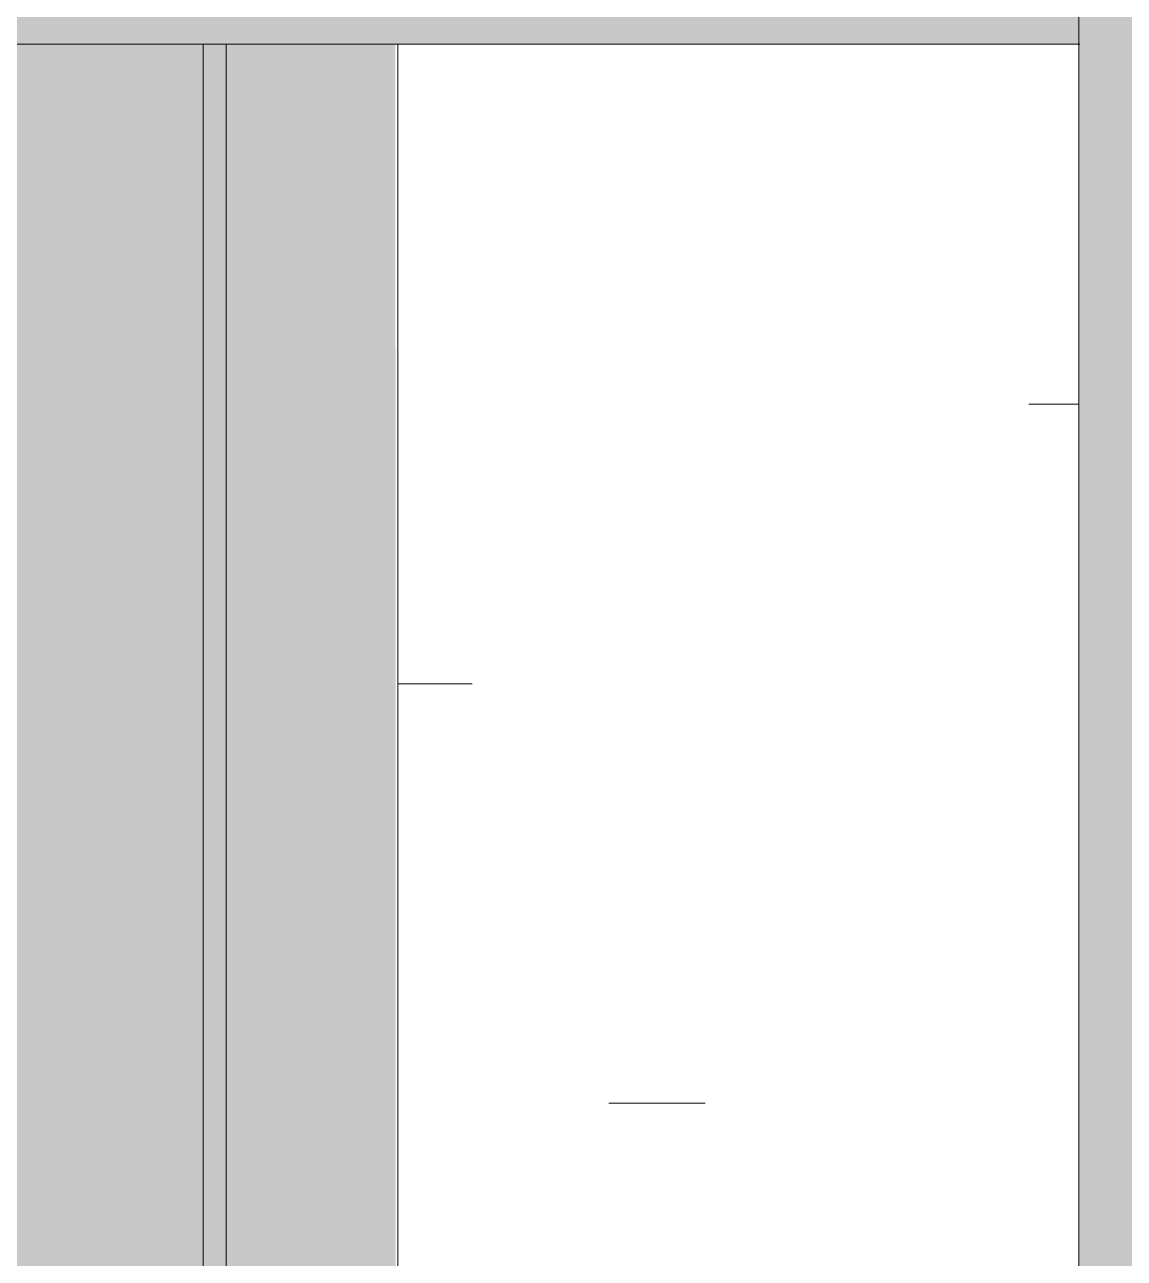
# Model space of a CAD drawing. Header units: inches. Extents: x 1822 to 8392, y -297 to 673.
# Drawn here: x 3593.931 to 3597.704, y 343.333 to 347.568 of the extents above; entities that cross this region are included whole.
import ezdxf

# ---------------------------------------------------------------- set-up
doc = ezdxf.new("R2010")
doc.units = ezdxf.units.IN
doc.header["$MEASUREMENT"] = 0
for name, color, linetype, lineweight in [('A-GLAZ-1', 151, 'Continuous', 9), ('A-GLAZ-2', 57, 'Continuous', 9), ('A-WALL-2', 113, 'Continuous', 9), ('S-BEAM', 12, 'Continuous', 9)]:
    doc.layers.add(name, color=color, linetype=linetype, lineweight=lineweight)

# ---------------------------------------------------------------- blocks, each defined once
blk = doc.blocks.new('Basic Wall _ EXT - FIBER CEMENT - LARGE - ___-2162455-BUILDING ELEVATION - EAST')
at = {"layer": 'A-WALL-2'}
h = blk.add_hatch(color=256, dxfattribs=at)
h.paths.add_polyline_path([(3859.6589, 347.501), (3860.9737, 347.501), (3860.9737, 348.751), (3713.4987, 348.751), (3713.4987, 347.501), (3859.3424, 347.501)], flags=0)
h.paths.add_polyline_path([(2067.6737, 347.501), (2675.9487, 347.501), (2675.9487, 348.751), (2067.6737, 348.751)], flags=0)
h.paths.add_polyline_path([(3712.7487, 347.501), (3712.7487, 348.751), (3598.2987, 348.751), (3598.2987, 347.501), (3711.7147, 347.501)], flags=0)
h.paths.add_polyline_path([(3596.1863, 347.501), (3597.5487, 347.501), (3597.5487, 348.751), (3060.6987, 348.751), (3060.6987, 347.501), (3595.2112, 347.501)], flags=0)
h.paths.add_polyline_path([(2676.6987, 347.501), (2791.1487, 347.501), (2791.1487, 348.751), (2676.6987, 348.751), (2676.6987, 348.5)], flags=0)
h.paths.add_polyline_path([(2791.8987, 347.501), (2944.7487, 347.501), (2944.7487, 348.751), (2791.8987, 348.751), (2791.8987, 348.2476)], flags=0)
h.paths.add_polyline_path([(3058.5863, 347.501), (3059.9487, 347.501), (3059.9487, 348.751), (2945.4987, 348.751), (2945.4987, 347.501), (3058.1064, 347.501)], flags=0)
blk.add_line((3060.6987, 347.501), (3597.5513, 347.501), dxfattribs=at)
blk = doc.blocks.new('Window-Double_Hung-Marvin-Essential - ESDH3066 - 3rd floor-V104-BUILDING ELEVATION - EAST')
at = {"layer": 'A-GLAZ-1'}
for points in [[(3594.18, 271), (3595.2112, 271), (3595.2036, 347.501), (3594.6231, 347.4991), (3594.6231, 271.5883), (3560.2994, 271.5883), (3560.2994, 347.501), (3559.7112, 347.4991), (3559.7112, 271), (3594.083, 271)], [(3561.086, 271.6675), (3561.086, 347.1252), (3593.8365, 347.1252), (3593.8365, 271.6675), (3594.5438, 271.6675), (3594.5438, 347.501), (3560.3787, 347.4991), (3560.3787, 271.6675), (3560.7425, 271.6675)], [(3594.6231, 271.5883), (3594.6231, 347.501), (3594.5438, 347.4991), (3594.5438, 271.6675), (3594.623, 271.5884)]]:
    blk.add_hatch(color=256, dxfattribs=at).paths.add_polyline_path(points, flags=0)
at = {"layer": 'A-GLAZ-2'}
h = blk.add_hatch(dxfattribs=at)
h.set_pattern_fill('FP_52', color=256, style=0, pattern_type=2)
h.set_pattern_definition([(180, (3559.141, 252.66), (1e-15, 8), [0.33, -7.67]), (180, (3556.581, 252.82), (1e-15, 8), [0.33, -7.67]), (180, (3558.021, 254.58), (1e-15, 8), [0.33, -7.67]), (180, (3556.261, 255.86), (1e-15, 8), [0.33, -7.67]), (180, (3558.341, 256.34), (1e-15, 8), [0.33, -7.67]), (180, (3557.701, 258.26), (1e-15, 8), [0.33, -7.67]), (180, (3558.821, 259.7), (1e-15, 8), [0.33, -7.67]), (180, (3556.261, 259.54), (1e-15, 8), [0.33, -7.67]), (180, (3554.341, 259.86), (1e-15, 8), [0.33, -7.67]), (180, (3553.381, 257.94), (1e-15, 8), [0.33, -7.67]), (180, (3551.781, 257.78), (1e-15, 8), [0.33, -7.67]), (180, (3551.781, 254.9), (1e-15, 8), [0.33, -7.67]), (180, (3553.221, 253.94), (1e-15, 8), [0.33, -7.67]), (180, (3555.461, 254.42), (1e-15, 8), [0.33, -7.67]), (180, (3554.021, 255.86), (1e-15, 8), [0.33, -7.67]), (180, (3555.461, 257.3), (1e-15, 8), [0.33, -7.67]), (180, (3552.101, 252.82), (1e-15, 8), [0.33, -7.67])])
h.paths.add_polyline_path([(3597.5487, 271), (3597.5487, 347.501), (3595.2112, 347.4991), (3595.2112, 271)], flags=0)
at = {"layer": 'A-GLAZ-1'}
for p, q in [((3594.5438, 271.6675), (3594.5438, 347.4991)), ((3594.6231, 347.4991), (3594.6231, 271.5883)), ((3595.2112, 271), (3595.2112, 347.4991))]:
    blk.add_line(p, q, dxfattribs=at)
blk = doc.blocks.new('Walls 13 - Walls 1-3280512-BUILDING ELEVATION - EAST')
at = {"layer": 'S-BEAM'}
blk.add_hatch(color=256, dxfattribs=at).paths.add_polyline_path([(3597.5487, 265.9854), (3597.599, 266.0839), (3597.7362, 266.1758), (3597.7362, 267), (3598.2987, 267), (3598.286, 366.1767), (3598.1889, 366.4966), (3598.0208, 366.6813), (3597.9237, 366.7057), (3597.8267, 366.6813), (3597.6586, 366.4966), (3597.5584, 366.1312), (3597.5487, 365.992), (3597.5487, 266)], flags=0)
blk.add_line((3597.5487, 367.1574), (3597.5487, 265.9854), dxfattribs=at)

msp = doc.modelspace()

# ---------------------------------------------------------------- block references
at = {"layer": 'A-GLAZ-1'}
msp.add_blockref('Window-Double_Hung-Marvin-Essential - ESDH3066 - 3rd floor-V104-BUILDING ELEVATION - EAST', (0, 0), dxfattribs=at)
at = {"layer": 'A-WALL-2'}
msp.add_blockref('Basic Wall _ EXT - FIBER CEMENT - LARGE - ___-2162455-BUILDING ELEVATION - EAST', (0, 0), dxfattribs=at)
at = {"layer": 'S-BEAM'}
msp.add_blockref('Walls 13 - Walls 1-3280512-BUILDING ELEVATION - EAST', (0, 0), dxfattribs=at)

doc.saveas('drawing.dxf')
